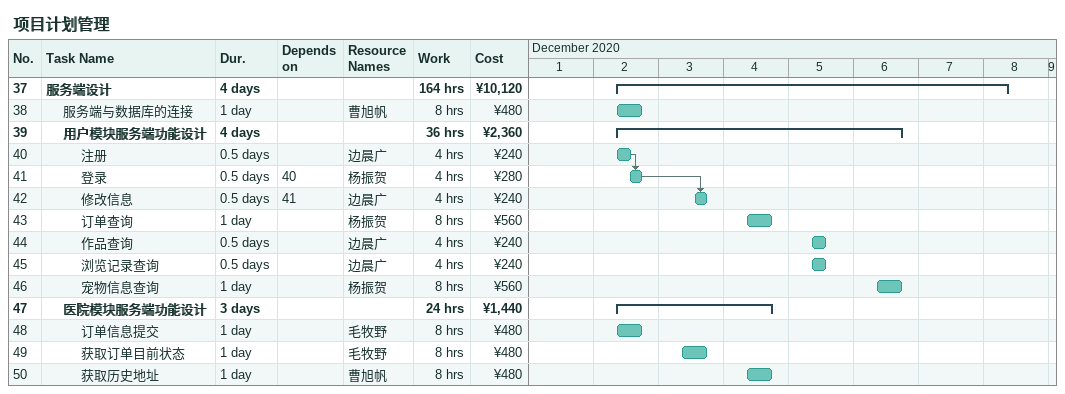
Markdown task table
项目计划管理

| ID | Level | Task | Duration | Start | Finish | Predecessors | Resources | Work (h) | Cost (¥) |
|---|---|---|---|---|---|---|---|---|---|
| 37 | 1 | **服务端设计** | 4d | 2020-12-02 | 2020-12-08 |  |  | 164 | 10120 |
| 38 | 2 | 服务端与数据库的连接 | 1d | 2020-12-02 | 2020-12-02 |  | 曹旭帆 | 8 | 480 |
| 39 | 2 | **用户模块服务端功能设计** | 4d | 2020-12-02 | 2020-12-06 |  |  | 36 | 2360 |
| 40 | 3 | 注册 | 0.5d | 2020-12-02 | 2020-12-02 |  | 边晨广 | 4 | 240 |
| 41 | 3 | 登录 | 0.5d | 2020-12-02 | 2020-12-02 | 40 | 杨振贺 | 4 | 280 |
| 42 | 3 | 修改信息 | 0.5d | 2020-12-03 | 2020-12-03 | 41 | 边晨广 | 4 | 240 |
| 43 | 3 | 订单查询 | 1d | 2020-12-04 | 2020-12-04 |  | 杨振贺 | 8 | 560 |
| 44 | 3 | 作品查询 | 0.5d | 2020-12-05 | 2020-12-05 |  | 边晨广 | 4 | 240 |
| 45 | 3 | 浏览记录查询 | 0.5d | 2020-12-05 | 2020-12-05 |  | 边晨广 | 4 | 240 |
| 46 | 3 | 宠物信息查询 | 1d | 2020-12-06 | 2020-12-06 |  | 杨振贺 | 8 | 560 |
| 47 | 2 | **医院模块服务端功能设计** | 3d | 2020-12-02 | 2020-12-04 |  |  | 24 | 1440 |
| 48 | 3 | 订单信息提交 | 1d | 2020-12-02 | 2020-12-02 |  | 毛牧野 | 8 | 480 |
| 49 | 3 | 获取订单目前状态 | 1d | 2020-12-03 | 2020-12-03 |  | 毛牧野 | 8 | 480 |
| 50 | 3 | 获取历史地址 | 1d | 2020-12-04 | 2020-12-04 |  | 曹旭帆 | 8 | 480 |
